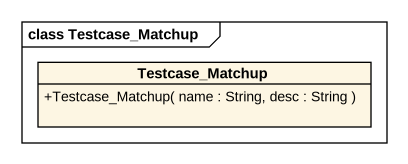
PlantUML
@startuml
mainframe class Testcase_Matchup
hide circle
hide empty members
skinparam classAttributeIconSize 0
class Testcase_Matchup {
  +Testcase_Matchup( name : String, desc : String )
}
@enduml
